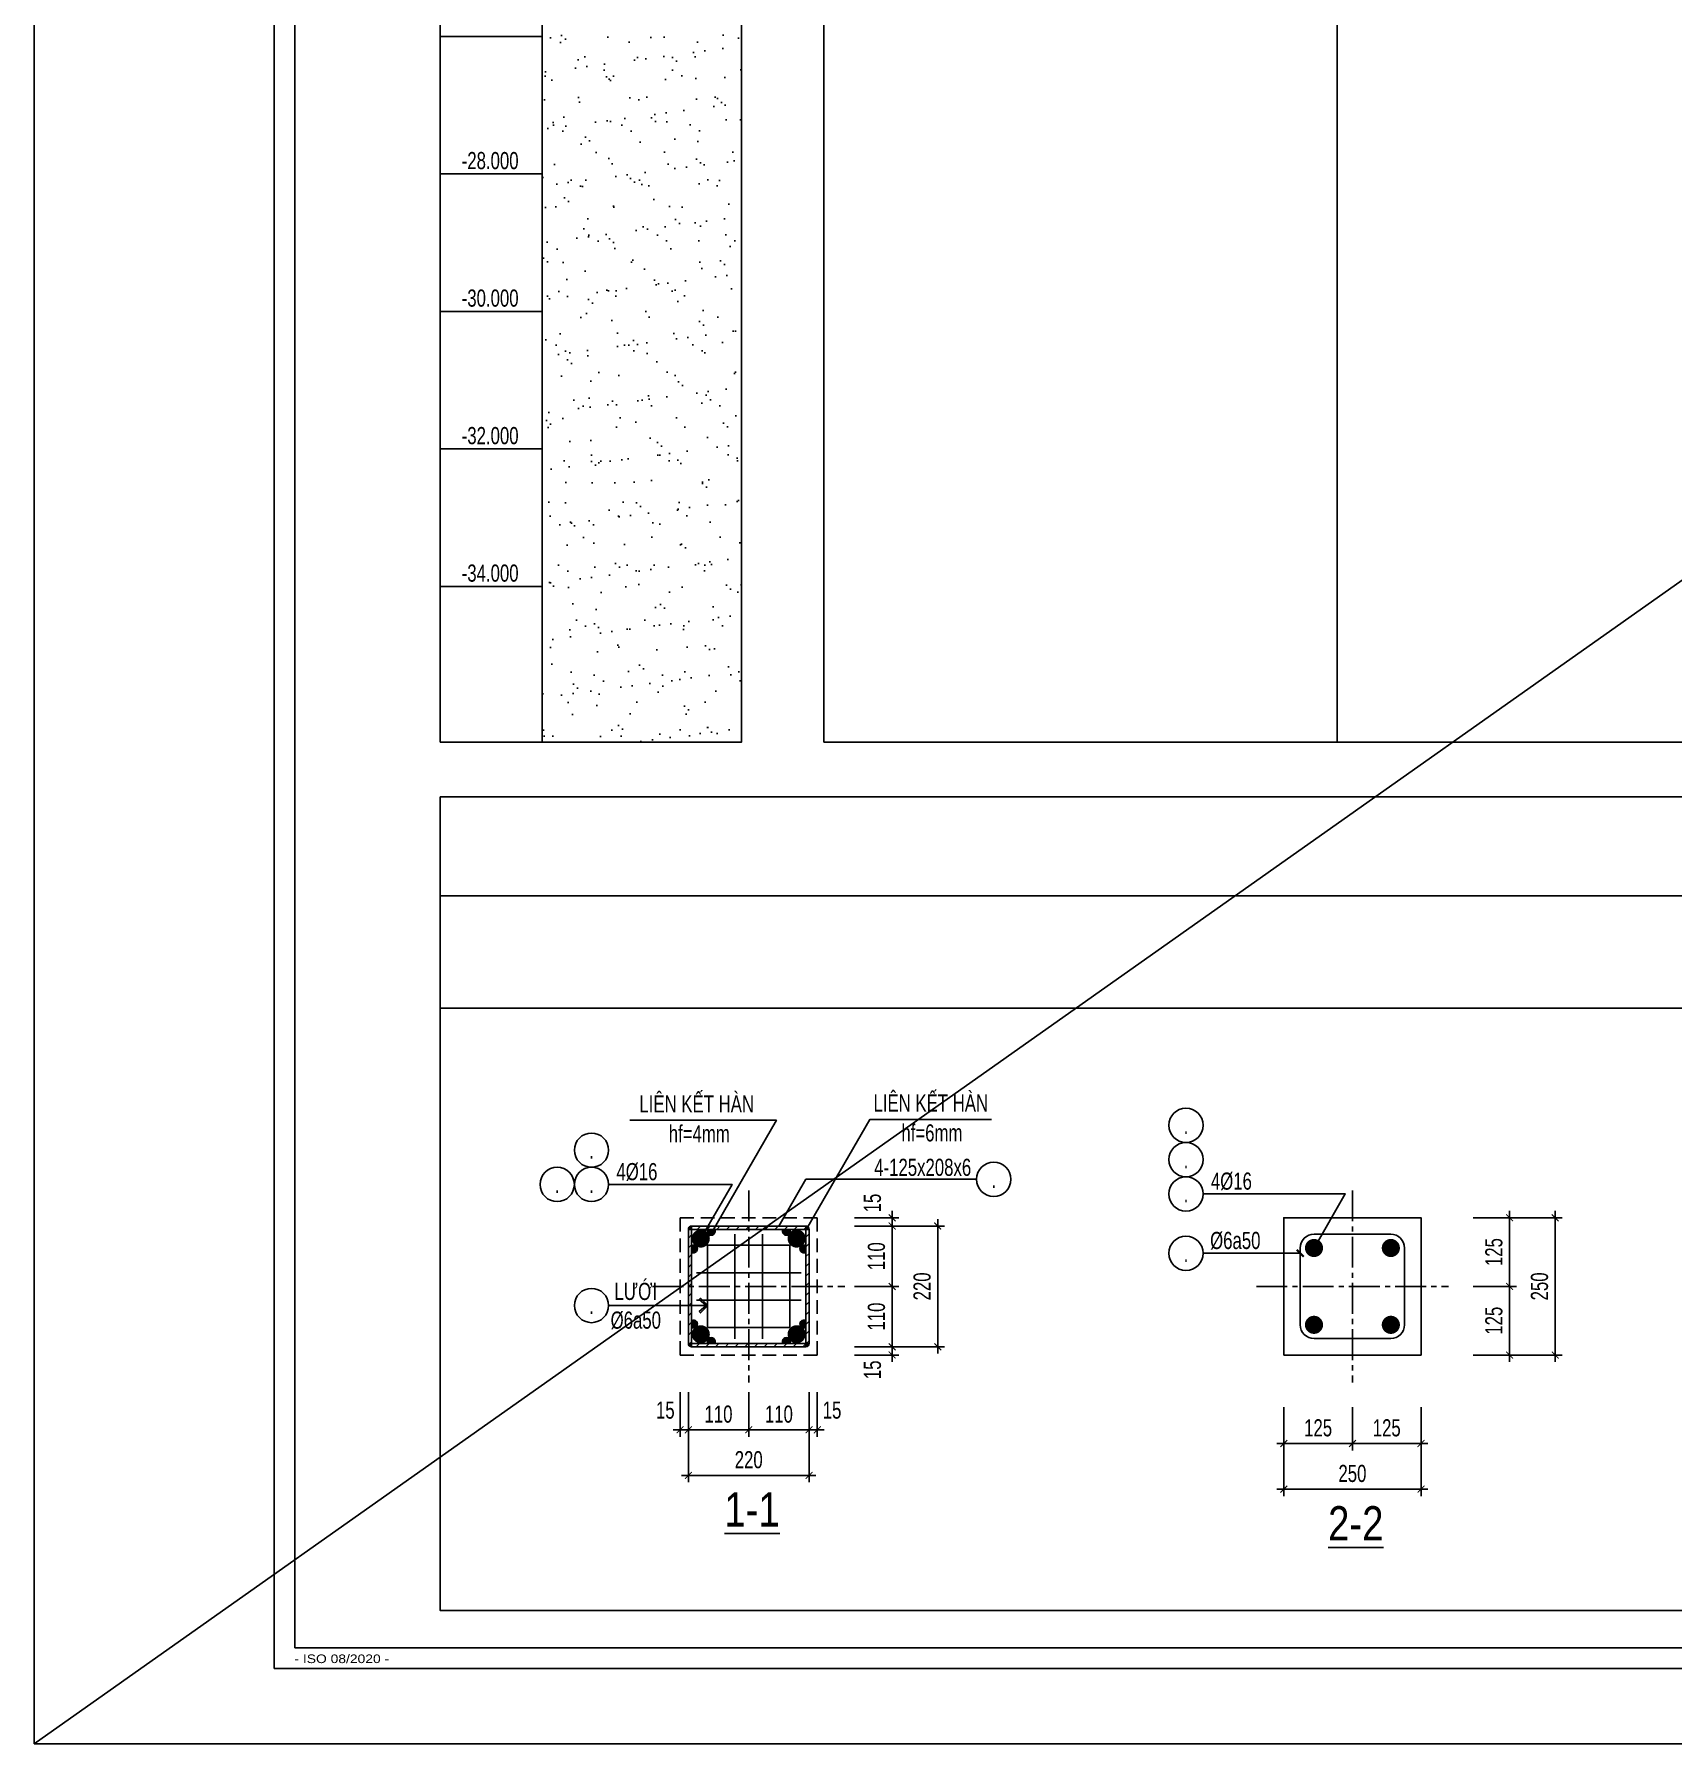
# Model space of a CAD drawing. Extents: x -24357 to 91799, y -17201 to -2351.
# Drawn here: x 1774 to 7745, y -17201 to -10971 of the extents above; entities that cross this region are included whole.
import ezdxf
from ezdxf.enums import TextEntityAlignment as Align

# ---------------------------------------------------------------- set-up
doc = ezdxf.new("R2010")
doc.units = 0
doc.header["$LTSCALE"] = 500
doc.header["$MEASUREMENT"] = 0
doc.header["$PDMODE"] = 3
doc.linetypes.add('CENTER2', pattern=[1.125, 0.75, -0.125, 0.125, -0.125])
doc.linetypes.add('HIDDEN', pattern=[0.375, 0.25, -0.125])
doc.layers.get('0').update_dxf_attribs({"linetype": 'CONTINUOUS'})
doc.layers.get('DEFPOINTS').update_dxf_attribs({"linetype": 'CONTINUOUS'})
for name, color, linetype in [('CDC -TEXT KHUNG', 7, 'CONTINUOUS'), ('CDC-KHUNGTEN', 7, 'CONTINUOUS'), ('CDC.01.AXIS', 160, 'CENTER2'), ('CDC.02.DIM', 1, 'CONTINUOUS'), ('CDC.03.BORDER', 3, 'CONTINUOUS'), ('CDC.04.HIDDEN', 8, 'HIDDEN'), ('CDC.05.STEEL', 4, 'CONTINUOUS'), ('CDC.06.TEXT', 2, 'CONTINUOUS'), ('CDC.10.HATCH', 251, 'CONTINUOUS'), ('CDC.11.NOTE', 8, 'CONTINUOUS')]:
    doc.layers.add(name, color=color, linetype=linetype)
doc.layers.add('KCS_Plotter', color=11, linetype='CONTINUOUS', plot=False)
doc.styles.add('ARIAL', font='arial.ttf', dxfattribs={"width": 0.7})
doc.styles.add('KT CDC', font='arial.ttf', dxfattribs={"width": 0.85, "height": 200})
doc.dimstyles.new('DIM25X0.5', dxfattribs={"dimscale": 25, "dimtxt": 2.5, "dimasz": 1, "dimexe": 1, "dimexo": 0, "dimgap": 1, "dimtad": 1, "dimdec": 0, "dimlfac": 0.5, "dimzin": 0, "dimdsep": 46, "dimtxsty": 'ARIAL', "dimblk": 'ARCHTICK', "dimcen": 0, "dimdle": 1, "dimclrd": 1, "dimclre": 1, "dimclrt": 2, "dimadec": 0, "dimazin": 0, "dimtfac": 1, "dimtdec": 0, "dimtix": 1, "dimtmove": 2, "dimatfit": 3, "dimldrblk": 'ARCHTICK', "dimfxl": 1, "dimtolj": 1, "dimtzin": 0, "dimarcsym": 0})
pattern_1 = [(45, (-270270.092, -278897.005), (-17.6776695, 17.6776695), [])]

# ---------------------------------------------------------------- blocks, each defined once
blk = doc.blocks.new('KHUNG A1')
at = {"layer": 'CDC-KHUNGTEN'}
blk.add_lwpolyline([(10366.22, 712.17), (10366.22, 1278.17), (9655.22, 1278.17), (9655.22, 712.17)], close=True, dxfattribs=at)
at = {"layer": 'CDC.10.HATCH', "color": 8}
blk.add_lwpolyline([(9652.22, 709.17), (10447.22, 709.17), (10447.22, 1281.17), (9652.22, 1281.17)], close=True, dxfattribs=at)
at = {"layer": 'DEFPOINTS', "color": 1}
blk.add_lwpolyline([(9617.22, 698.17), (9617.22, 1292.17), (10458.22, 1292.17), (10458.22, 698.17), (9617.22, 698.17)], close=True, dxfattribs=at)
at = {"layer": 'CDC -TEXT KHUNG', "color": 6, "style": 'KT CDC', "width": 1.15}
blk.add_text('- ISO 08/2020 -', height=1.2569, dxfattribs=at).set_placement((9655.16, 709.94))
blk = doc.blocks.new('_ArchTick')
at = {"color": 0, "linetype": 'ByBlock', "const_width": 0.15}
blk.add_lwpolyline([(-0.5, -0.5), (0.5, 0.5)], dxfattribs=at)
blk = doc.blocks.new('*D559')
at = {"layer": 'CDC.02.DIM', "color": 1, "lineweight": -2, "transparency": 16777216}
for p, q in [((4157.4, -15919.9), (4157.4, -16082.1)), ((4377.4, -15919.9), (4377.4, -16082.1)), ((4402.4, -16057.1), (4132.4, -16057.1))]:
    blk.add_line(p, q, dxfattribs=at)
at = {"layer": 'DEFPOINTS', "color": 0, "transparency": 16777216}
for p in [(4157.4, -15919.9), (4377.4, -15919.9), (4157.4, -16057.1)]:
    blk.add_point(p, dxfattribs=at)
at = {"layer": 'CDC.02.DIM', "color": 1, "lineweight": -2, "transparency": 16777216, "xscale": 25, "yscale": 25, "zscale": 25, "rotation": 180}
blk.add_blockref('_ArchTick', (4157.4, -16057.1), dxfattribs=at)
at = {"layer": 'CDC.02.DIM', "color": 1, "lineweight": -2, "transparency": 16777216, "xscale": 25, "yscale": 25, "zscale": 25}
blk.add_blockref('_ArchTick', (4377.4, -16057.1), dxfattribs=at)
at = {"layer": 'CDC.02.DIM', "color": 2, "transparency": 16777216, "insert": (4267.4, -16000.2), "char_height": 62.5, "attachment_point": 5, "style": 'ARIAL'}
blk.add_mtext('\\A1;110', dxfattribs=at)
blk = doc.blocks.new('*D560')
at = {"layer": 'CDC.02.DIM', "color": 1, "lineweight": -2, "transparency": 16777216}
for p, q in [((4157.4, -15919.9), (4157.4, -16248.3)), ((4597.4, -15919.9), (4597.4, -16248.3)), ((4622.4, -16223.3), (4132.4, -16223.3))]:
    blk.add_line(p, q, dxfattribs=at)
at = {"layer": 'DEFPOINTS', "color": 0, "transparency": 16777216}
for p in [(4157.4, -15919.9), (4597.4, -15919.9), (4157.4, -16223.3)]:
    blk.add_point(p, dxfattribs=at)
at = {"layer": 'CDC.02.DIM', "color": 1, "lineweight": -2, "transparency": 16777216, "xscale": 25, "yscale": 25, "zscale": 25, "rotation": 180}
blk.add_blockref('_ArchTick', (4157.4, -16223.3), dxfattribs=at)
at = {"layer": 'CDC.02.DIM', "color": 1, "lineweight": -2, "transparency": 16777216, "xscale": 25, "yscale": 25, "zscale": 25}
blk.add_blockref('_ArchTick', (4597.4, -16223.3), dxfattribs=at)
at = {"layer": 'CDC.02.DIM', "color": 2, "transparency": 16777216, "insert": (4377.4, -16166.4), "char_height": 62.5, "attachment_point": 5, "style": 'ARIAL'}
blk.add_mtext('\\A1;220', dxfattribs=at)
blk = doc.blocks.new('*D561')
at = {"layer": 'CDC.02.DIM', "color": 1, "lineweight": -2, "transparency": 16777216}
for p, q in [((4127.4, -15919.9), (4127.4, -16082.1)), ((4157.4, -15919.9), (4157.4, -16082.1)), ((4127.4, -16057.1), (4102.4, -16057.1)), ((4127.4, -16057.1), (4157.4, -16057.1)), ((4157.4, -16057.1), (4182.4, -16057.1))]:
    blk.add_line(p, q, dxfattribs=at)
at = {"layer": 'DEFPOINTS', "color": 0, "transparency": 16777216}
for p in [(4127.4, -15919.9), (4157.4, -15919.9), (4157.4, -16057.1)]:
    blk.add_point(p, dxfattribs=at)
at = {"layer": 'CDC.02.DIM', "color": 1, "lineweight": -2, "transparency": 16777216, "xscale": 25, "yscale": 25, "zscale": 25}
blk.add_blockref('_ArchTick', (4127.4, -16057.1), dxfattribs=at)
at = {"layer": 'CDC.02.DIM', "color": 1, "lineweight": -2, "transparency": 16777216, "xscale": 25, "yscale": 25, "zscale": 25, "rotation": 180}
blk.add_blockref('_ArchTick', (4157.4, -16057.1), dxfattribs=at)
at = {"layer": 'CDC.02.DIM', "color": 2, "transparency": 16777216, "insert": (4073.5, -15985.6), "char_height": 62.5, "attachment_point": 5, "style": 'ARIAL'}
blk.add_mtext('\\A1;15', dxfattribs=at)
blk = doc.blocks.new('*D562')
at = {"layer": 'CDC.02.DIM', "color": 1, "lineweight": -2, "transparency": 16777216}
for p, q in [((4377.4, -15919.9), (4377.4, -16082.1)), ((4597.4, -15919.9), (4597.4, -16082.1)), ((4352.4, -16057.1), (4622.4, -16057.1))]:
    blk.add_line(p, q, dxfattribs=at)
at = {"layer": 'DEFPOINTS', "color": 0, "transparency": 16777216}
for p in [(4377.4, -15919.9), (4597.4, -15919.9), (4597.4, -16057.1)]:
    blk.add_point(p, dxfattribs=at)
at = {"layer": 'CDC.02.DIM', "color": 1, "lineweight": -2, "transparency": 16777216, "xscale": 25, "yscale": 25, "zscale": 25, "rotation": 180}
blk.add_blockref('_ArchTick', (4377.4, -16057.1), dxfattribs=at)
at = {"layer": 'CDC.02.DIM', "color": 1, "lineweight": -2, "transparency": 16777216, "xscale": 25, "yscale": 25, "zscale": 25}
blk.add_blockref('_ArchTick', (4597.4, -16057.1), dxfattribs=at)
at = {"layer": 'CDC.02.DIM', "color": 2, "transparency": 16777216, "insert": (4487.4, -16000.2), "char_height": 62.5, "attachment_point": 5, "style": 'ARIAL'}
blk.add_mtext('\\A1;110', dxfattribs=at)
blk = doc.blocks.new('*D563')
at = {"layer": 'CDC.02.DIM', "color": 1, "lineweight": -2, "transparency": 16777216}
for p, q in [((4597.4, -15919.9), (4597.4, -16082.1)), ((4627.4, -15919.9), (4627.4, -16082.1)), ((4597.4, -16057.1), (4572.4, -16057.1)), ((4627.4, -16057.1), (4597.4, -16057.1)), ((4627.4, -16057.1), (4652.4, -16057.1))]:
    blk.add_line(p, q, dxfattribs=at)
at = {"layer": 'DEFPOINTS', "color": 0, "transparency": 16777216}
for p in [(4597.4, -15919.9), (4627.4, -15919.9), (4597.4, -16057.1)]:
    blk.add_point(p, dxfattribs=at)
at = {"layer": 'CDC.02.DIM', "color": 1, "lineweight": -2, "transparency": 16777216, "xscale": 25, "yscale": 25, "zscale": 25}
blk.add_blockref('_ArchTick', (4597.4, -16057.1), dxfattribs=at)
at = {"layer": 'CDC.02.DIM', "color": 1, "lineweight": -2, "transparency": 16777216, "xscale": 25, "yscale": 25, "zscale": 25, "rotation": 180}
blk.add_blockref('_ArchTick', (4627.4, -16057.1), dxfattribs=at)
at = {"layer": 'CDC.02.DIM', "color": 2, "transparency": 16777216, "insert": (4681.2, -15985.6), "char_height": 62.5, "attachment_point": 5, "style": 'ARIAL'}
blk.add_mtext('\\A1;15', dxfattribs=at)
blk = doc.blocks.new('*D564')
at = {"layer": 'CDC.02.DIM', "color": 1, "lineweight": -2, "transparency": 16777216}
for p, q in [((4900, -15509.4), (4900, -15779.4)), ((4762.9, -15534.4), (4925, -15534.4)), ((4762.9, -15754.4), (4925, -15754.4))]:
    blk.add_line(p, q, dxfattribs=at)
at = {"layer": 'DEFPOINTS', "color": 0, "transparency": 16777216}
for p in [(4762.9, -15534.4), (4762.9, -15754.4), (4900, -15754.4)]:
    blk.add_point(p, dxfattribs=at)
at = {"layer": 'CDC.02.DIM', "color": 1, "lineweight": -2, "transparency": 16777216, "xscale": 25, "yscale": 25, "zscale": 25}
for p, rotation in [((4900, -15534.4), 90), ((4900, -15754.4), 270)]:
    blk.add_blockref('_ArchTick', p, dxfattribs=dict(at, rotation=rotation))
at = {"layer": 'CDC.02.DIM', "color": 2, "transparency": 16777216, "insert": (4843.1, -15644.4), "char_height": 62.5, "attachment_point": 5, "rotation": 90, "style": 'ARIAL'}
blk.add_mtext('\\A1;110', dxfattribs=at)
blk = doc.blocks.new('*D565')
at = {"layer": 'CDC.02.DIM', "color": 1, "lineweight": -2, "transparency": 16777216}
for p, q in [((4762.9, -15314.4), (5091.3, -15314.4)), ((5066.3, -15289.4), (5066.3, -15779.4)), ((4762.9, -15754.4), (5091.3, -15754.4))]:
    blk.add_line(p, q, dxfattribs=at)
at = {"layer": 'DEFPOINTS', "color": 0, "transparency": 16777216}
for p in [(4762.9, -15314.4), (4762.9, -15754.4), (5066.3, -15754.4)]:
    blk.add_point(p, dxfattribs=at)
at = {"layer": 'CDC.02.DIM', "color": 1, "lineweight": -2, "transparency": 16777216, "xscale": 25, "yscale": 25, "zscale": 25}
for p, rotation in [((5066.3, -15314.4), 90), ((5066.3, -15754.4), 270)]:
    blk.add_blockref('_ArchTick', p, dxfattribs=dict(at, rotation=rotation))
at = {"layer": 'CDC.02.DIM', "color": 2, "transparency": 16777216, "insert": (5009.4, -15534.4), "char_height": 62.5, "attachment_point": 5, "rotation": 90, "style": 'ARIAL'}
blk.add_mtext('\\A1;220', dxfattribs=at)
blk = doc.blocks.new('*D566')
at = {"layer": 'CDC.02.DIM', "color": 1, "lineweight": -2, "transparency": 16777216}
for p, q in [((4762.9, -15754.4), (4925, -15754.4)), ((4900, -15754.4), (4900, -15729.4)), ((4900, -15784.4), (4900, -15754.4)), ((4762.9, -15784.4), (4925, -15784.4)), ((4900, -15784.4), (4900, -15809.4))]:
    blk.add_line(p, q, dxfattribs=at)
at = {"layer": 'DEFPOINTS', "color": 0, "transparency": 16777216}
for p in [(4762.9, -15754.4), (4900, -15754.4), (4762.9, -15784.4)]:
    blk.add_point(p, dxfattribs=at)
at = {"layer": 'CDC.02.DIM', "color": 1, "lineweight": -2, "transparency": 16777216, "xscale": 25, "yscale": 25, "zscale": 25}
for p, rotation in [((4900, -15754.4), 270), ((4900, -15784.4), 90)]:
    blk.add_blockref('_ArchTick', p, dxfattribs=dict(at, rotation=rotation))
at = {"layer": 'CDC.02.DIM', "color": 2, "transparency": 16777216, "insert": (4828.5, -15838.3), "char_height": 62.5, "attachment_point": 5, "rotation": 90, "style": 'ARIAL'}
blk.add_mtext('\\A1;15', dxfattribs=at)
blk = doc.blocks.new('*D567')
at = {"layer": 'CDC.02.DIM', "color": 1, "lineweight": -2, "transparency": 16777216}
for p, q in [((4762.9, -15314.4), (4925, -15314.4)), ((4900, -15559.4), (4900, -15289.4)), ((4762.9, -15534.4), (4925, -15534.4))]:
    blk.add_line(p, q, dxfattribs=at)
at = {"layer": 'DEFPOINTS', "color": 0, "transparency": 16777216}
for p in [(4762.9, -15314.4), (4900, -15314.4), (4762.9, -15534.4)]:
    blk.add_point(p, dxfattribs=at)
at = {"layer": 'CDC.02.DIM', "color": 1, "lineweight": -2, "transparency": 16777216, "xscale": 25, "yscale": 25, "zscale": 25}
for p, rotation in [((4900, -15314.4), 90), ((4900, -15534.4), 270)]:
    blk.add_blockref('_ArchTick', p, dxfattribs=dict(at, rotation=rotation))
at = {"layer": 'CDC.02.DIM', "color": 2, "transparency": 16777216, "insert": (4843.1, -15424.4), "char_height": 62.5, "attachment_point": 5, "rotation": 90, "style": 'ARIAL'}
blk.add_mtext('\\A1;110', dxfattribs=at)
blk = doc.blocks.new('*D568')
at = {"layer": 'CDC.02.DIM', "color": 1, "lineweight": -2, "transparency": 16777216}
for p, q in [((4900, -15284.4), (4900, -15259.4)), ((4762.9, -15284.4), (4925, -15284.4)), ((4762.9, -15314.4), (4925, -15314.4)), ((4900, -15284.4), (4900, -15314.4)), ((4900, -15314.4), (4900, -15339.4))]:
    blk.add_line(p, q, dxfattribs=at)
at = {"layer": 'DEFPOINTS', "color": 0, "transparency": 16777216}
for p in [(4762.9, -15284.4), (4762.9, -15314.4), (4900, -15314.4)]:
    blk.add_point(p, dxfattribs=at)
at = {"layer": 'CDC.02.DIM', "color": 1, "lineweight": -2, "transparency": 16777216, "xscale": 25, "yscale": 25, "zscale": 25}
for p, rotation in [((4900, -15284.4), 270), ((4900, -15314.4), 90)]:
    blk.add_blockref('_ArchTick', p, dxfattribs=dict(at, rotation=rotation))
at = {"layer": 'CDC.02.DIM', "color": 2, "transparency": 16777216, "insert": (4828.5, -15230.6), "char_height": 62.5, "attachment_point": 5, "rotation": 90, "style": 'ARIAL'}
blk.add_mtext('\\A1;15', dxfattribs=at)
blk = doc.blocks.new('*D569')
at = {"layer": 'CDC.02.DIM', "color": 1, "lineweight": -2, "transparency": 16777216}
for p, q in [((6577.4, -15974.4), (6577.4, -16132.1)), ((6827.4, -15974.4), (6827.4, -16132.1)), ((6852.4, -16107.1), (6552.4, -16107.1))]:
    blk.add_line(p, q, dxfattribs=at)
at = {"layer": 'DEFPOINTS', "color": 0, "transparency": 16777216}
for p in [(6577.4, -15974.4), (6827.4, -15974.4), (6577.4, -16107.1)]:
    blk.add_point(p, dxfattribs=at)
at = {"layer": 'CDC.02.DIM', "color": 1, "lineweight": -2, "transparency": 16777216, "xscale": 25, "yscale": 25, "zscale": 25, "rotation": 180}
blk.add_blockref('_ArchTick', (6577.4, -16107.1), dxfattribs=at)
at = {"layer": 'CDC.02.DIM', "color": 1, "lineweight": -2, "transparency": 16777216, "xscale": 25, "yscale": 25, "zscale": 25}
blk.add_blockref('_ArchTick', (6827.4, -16107.1), dxfattribs=at)
at = {"layer": 'CDC.02.DIM', "color": 2, "transparency": 16777216, "insert": (6702.4, -16050.2), "char_height": 62.5, "attachment_point": 5, "style": 'ARIAL'}
blk.add_mtext('\\A1;125', dxfattribs=at)
blk = doc.blocks.new('*D570')
at = {"layer": 'CDC.02.DIM', "color": 1, "lineweight": -2, "transparency": 16777216}
for p, q in [((6327.4, -15974.4), (6327.4, -16132.1)), ((6577.4, -15974.4), (6577.4, -16132.1)), ((6602.4, -16107.1), (6302.4, -16107.1))]:
    blk.add_line(p, q, dxfattribs=at)
at = {"layer": 'DEFPOINTS', "color": 0, "transparency": 16777216}
for p in [(6327.4, -15974.4), (6577.4, -15974.4), (6327.4, -16107.1)]:
    blk.add_point(p, dxfattribs=at)
at = {"layer": 'CDC.02.DIM', "color": 1, "lineweight": -2, "transparency": 16777216, "xscale": 25, "yscale": 25, "zscale": 25, "rotation": 180}
blk.add_blockref('_ArchTick', (6327.4, -16107.1), dxfattribs=at)
at = {"layer": 'CDC.02.DIM', "color": 1, "lineweight": -2, "transparency": 16777216, "xscale": 25, "yscale": 25, "zscale": 25}
blk.add_blockref('_ArchTick', (6577.4, -16107.1), dxfattribs=at)
at = {"layer": 'CDC.02.DIM', "color": 2, "transparency": 16777216, "insert": (6452.4, -16050.2), "char_height": 62.5, "attachment_point": 5, "style": 'ARIAL'}
blk.add_mtext('\\A1;125', dxfattribs=at)
blk = doc.blocks.new('*D571')
at = {"layer": 'CDC.02.DIM', "color": 1, "lineweight": -2, "transparency": 16777216}
for p, q in [((6327.4, -15974.4), (6327.4, -16298.3)), ((6827.4, -15974.4), (6827.4, -16298.3)), ((6852.4, -16273.3), (6302.4, -16273.3))]:
    blk.add_line(p, q, dxfattribs=at)
at = {"layer": 'DEFPOINTS', "color": 0, "transparency": 16777216}
for p in [(6327.4, -15974.4), (6827.4, -15974.4), (6327.4, -16273.3)]:
    blk.add_point(p, dxfattribs=at)
at = {"layer": 'CDC.02.DIM', "color": 1, "lineweight": -2, "transparency": 16777216, "xscale": 25, "yscale": 25, "zscale": 25, "rotation": 180}
blk.add_blockref('_ArchTick', (6327.4, -16273.3), dxfattribs=at)
at = {"layer": 'CDC.02.DIM', "color": 1, "lineweight": -2, "transparency": 16777216, "xscale": 25, "yscale": 25, "zscale": 25}
blk.add_blockref('_ArchTick', (6827.4, -16273.3), dxfattribs=at)
at = {"layer": 'CDC.02.DIM', "color": 2, "transparency": 16777216, "insert": (6577.4, -16216.4), "char_height": 62.5, "attachment_point": 5, "style": 'ARIAL'}
blk.add_mtext('\\A1;250', dxfattribs=at)
blk = doc.blocks.new('*D572')
at = {"layer": 'CDC.02.DIM', "color": 1, "lineweight": -2, "transparency": 16777216}
for p, q in [((7150, -15259.4), (7150, -15559.4)), ((7017.4, -15284.4), (7175, -15284.4)), ((7017.4, -15534.4), (7175, -15534.4))]:
    blk.add_line(p, q, dxfattribs=at)
at = {"layer": 'DEFPOINTS', "color": 0, "transparency": 16777216}
for p in [(7017.4, -15284.4), (7017.4, -15534.4), (7150, -15534.4)]:
    blk.add_point(p, dxfattribs=at)
at = {"layer": 'CDC.02.DIM', "color": 1, "lineweight": -2, "transparency": 16777216, "xscale": 25, "yscale": 25, "zscale": 25}
for p, rotation in [((7150, -15284.4), 90), ((7150, -15534.4), 270)]:
    blk.add_blockref('_ArchTick', p, dxfattribs=dict(at, rotation=rotation))
at = {"layer": 'CDC.02.DIM', "color": 2, "transparency": 16777216, "insert": (7093.1, -15409.4), "char_height": 62.5, "attachment_point": 5, "rotation": 90, "style": 'ARIAL'}
blk.add_mtext('\\A1;125', dxfattribs=at)
blk = doc.blocks.new('*D573')
at = {"layer": 'CDC.02.DIM', "color": 1, "lineweight": -2, "transparency": 16777216}
for p, q in [((7150, -15509.4), (7150, -15809.4)), ((7017.4, -15534.4), (7175, -15534.4)), ((7017.4, -15784.4), (7175, -15784.4))]:
    blk.add_line(p, q, dxfattribs=at)
at = {"layer": 'DEFPOINTS', "color": 0, "transparency": 16777216}
for p in [(7017.4, -15534.4), (7017.4, -15784.4), (7150, -15784.4)]:
    blk.add_point(p, dxfattribs=at)
at = {"layer": 'CDC.02.DIM', "color": 1, "lineweight": -2, "transparency": 16777216, "xscale": 25, "yscale": 25, "zscale": 25}
for p, rotation in [((7150, -15534.4), 90), ((7150, -15784.4), 270)]:
    blk.add_blockref('_ArchTick', p, dxfattribs=dict(at, rotation=rotation))
at = {"layer": 'CDC.02.DIM', "color": 2, "transparency": 16777216, "insert": (7093.1, -15659.4), "char_height": 62.5, "attachment_point": 5, "rotation": 90, "style": 'ARIAL'}
blk.add_mtext('\\A1;125', dxfattribs=at)
blk = doc.blocks.new('*D574')
at = {"layer": 'CDC.02.DIM', "color": 1, "lineweight": -2, "transparency": 16777216}
for p, q in [((7316.3, -15259.4), (7316.3, -15809.4)), ((7017.4, -15284.4), (7341.3, -15284.4)), ((7017.4, -15784.4), (7341.3, -15784.4))]:
    blk.add_line(p, q, dxfattribs=at)
at = {"layer": 'DEFPOINTS', "color": 0, "transparency": 16777216}
for p in [(7017.4, -15284.4), (7017.4, -15784.4), (7316.3, -15784.4)]:
    blk.add_point(p, dxfattribs=at)
at = {"layer": 'CDC.02.DIM', "color": 1, "lineweight": -2, "transparency": 16777216, "xscale": 25, "yscale": 25, "zscale": 25}
for p, rotation in [((7316.3, -15284.4), 90), ((7316.3, -15784.4), 270)]:
    blk.add_blockref('_ArchTick', p, dxfattribs=dict(at, rotation=rotation))
at = {"layer": 'CDC.02.DIM', "color": 2, "transparency": 16777216, "insert": (7259.4, -15534.4), "char_height": 62.5, "attachment_point": 5, "rotation": 90, "style": 'ARIAL'}
blk.add_mtext('\\A1;250', dxfattribs=at)

msp = doc.modelspace()

# ---------------------------------------------------------------- hatches: boundary and pattern name
at = {"layer": 'CDC.05.STEEL'}
for points in [[(4169.38, -15314.42), (4169.38, -15326.42), (4157.38, -15326.42, -0.4142136)], [(4252.84, -15326.42), (4228.53, -15326.42, 1.7746674)], [(4502.26, -15326.42), (4526.57, -15326.42, -1.7746674)], [(4585.38, -15314.42), (4585.38, -15326.42), (4597.38, -15326.42, 0.4142136)], [(4169.38, -15409.87), (4169.38, -15385.57, -1.7746674)], [(4585.71, -15409.87), (4585.71, -15385.57, 1.7746674)], [(4169.38, -15658.97), (4169.38, -15683.27, 1.7746674)], [(4585.71, -15658.97), (4585.71, -15683.27, -1.7746674)], [(4169.38, -15754.42), (4169.38, -15742.42), (4157.38, -15742.42, 0.4142136)], [(4252.84, -15742.42), (4228.53, -15742.42, -1.7746674)], [(4501.93, -15742.42), (4526.24, -15742.42, 1.7746674)], [(4585.38, -15754.42), (4585.38, -15742.42), (4597.38, -15742.42, -0.4142136)]]:
    msp.add_hatch(color=256, dxfattribs=at).paths.add_polyline_path(points)
at = {"layer": 'CDC.10.HATCH'}
h = msp.add_hatch(dxfattribs=at)
h.set_pattern_fill('AR-SAND', color=256, scale=80, style=0)
h.set_pattern_definition([(37.5, (-79044.4, -142544.5), (-5.03947, 154.1459), [0, -121.6, 0, -136, 0, -130]), (7.5, (-79044.4, -142544.5), (141.58214, 225.77169), [0, -65.6, 0, -109.6, 0, -42]), (327.5, (-79142.8, -142544.5), (249.13135, 0.45272), [0, -40, 0, -144, 0, -188]), (317.5, (-79142.8, -142544.5), (240.49013, 70.21405), [0, -20, 0, -94.4, 0, -108])])
h.paths.add_polyline_path([(3624.69, -13550.39), (4351.16, -13550.39), (4351.16, -9976.74), (3624.69, -9976.74)])
h.paths.add_polyline_path([(3955.3, -10383.88), (4020.55, -10383.88), (4020.55, -10290.13), (3955.3, -10290.13)], flags=24)
h.paths.add_polyline_path([(3782.53, -10661.25), (4145.77, -10661.25), (4145.77, -10523.06), (3782.53, -10523.06)], flags=24)
h.paths.add_polyline_path([(3732.53, -10541.25), (4192.85, -10541.25), (4192.85, -10403.06), (3732.53, -10403.06)], flags=24)
h = msp.add_hatch(dxfattribs=at)
h.set_pattern_fill('ANSI31', color=256, scale=200, style=0)
h.set_pattern_definition(pattern_1)
h.paths.add_polyline_path([(4169.38, -15326.42), (4157.38, -15326.42), (4157.38, -15534.42), (4169.38, -15534.42)])
h.paths.add_polyline_path([(4169.38, -15534.42), (4157.38, -15534.42), (4157.38, -15684.42), (4157.38, -15742.42), (4169.38, -15742.42)])
h = msp.add_hatch(dxfattribs=at)
h.set_pattern_fill('ANSI31', color=256, scale=200, style=0)
h.set_pattern_definition(pattern_1)
h.paths.add_polyline_path([(4377.38, -15314.42), (4227.38, -15314.42), (4169.38, -15314.42), (4169.38, -15326.42), (4377.38, -15326.42)])
h.paths.add_polyline_path([(4585.38, -15314.42), (4377.38, -15314.42), (4377.38, -15326.42), (4585.38, -15326.42)])
h = msp.add_hatch(dxfattribs=at)
h.set_pattern_fill('ANSI31', color=256, scale=200, style=0)
h.set_pattern_definition(pattern_1)
h.paths.add_polyline_path([(4597.38, -15384.42), (4597.38, -15326.42), (4585.38, -15326.42), (4585.38, -15534.42), (4597.38, -15534.42)])
h.paths.add_polyline_path([(4597.38, -15534.42), (4585.38, -15534.42), (4585.38, -15742.42), (4597.38, -15742.42)])
h = msp.add_hatch(dxfattribs=at)
h.set_pattern_fill('ANSI31', color=256, scale=200, style=0)
h.set_pattern_definition(pattern_1)
h.paths.add_polyline_path([(4377.38, -15742.42), (4169.38, -15742.42), (4169.38, -15754.42), (4377.38, -15754.42)])
h.paths.add_polyline_path([(4585.38, -15742.42), (4377.38, -15742.42), (4377.38, -15754.42), (4527.38, -15754.42), (4585.38, -15754.42)])

# ---------------------------------------------------------------- linework, layer by layer
at = {"layer": 'CDC.01.AXIS', "ltscale": 0.3}
for p, q in [((4377.38, -15184.42), (4377.38, -15884.42)), ((6577.38, -15184.42), (6577.38, -15884.42)), ((4027.38, -15534.42), (4727.38, -15534.42)), ((6227.38, -15534.42), (6927.38, -15534.42))]:
    msp.add_line(p, q, dxfattribs=at)
at = {"layer": 'CDC.02.DIM'}
for centre, start, end in [((4240.68, -15333.78), 148.801289, 31.198711), ((4514.41, -15333.78), 148.801289, 31.198711), ((4176.74, -15397.72), 238.801289, 121.198711), ((4578.35, -15397.72), 58.801289, 301.198711), ((4176.74, -15671.12), 238.801289, 121.198711), ((4578.35, -15671.12), 58.801289, 301.198711), ((4240.68, -15735.06), 328.801289, 211.198711), ((4514.08, -15735.06), 328.801289, 211.198711)]:
    msp.add_arc(centre, 14.21, start, end, dxfattribs=at)
at = {"layer": 'CDC.03.BORDER'}
for p, q in [((3624.69, -3138.9), (3624.69, -13550.39)), ((6521.8, -3598.9), (6521.8, -13550.39)), ((3253.64, -10979.02), (3624.69, -10979.02)), ((3253.64, -11480.15), (3624.69, -11480.15)), ((3253.64, -11981.29), (3624.69, -11981.29)), ((3253.64, -12482.43), (3624.69, -12482.43)), ((3253.64, -12983.56), (3624.69, -12983.56)), ((4351.16, -13550.39), (3253.64, -13550.39)), ((3253.64, -14110.39), (14611.14, -14110.39)), ((3253.64, -14520.39), (14611.14, -14520.39))]:
    msp.add_line(p, q, dxfattribs=at)
for points in [[(3253.64, -3138.9), (4351.16, -3138.9), (4351.16, -13550.39), (3253.64, -13550.39)], [(4651.16, -3138.9), (8592.45, -3138.9), (8592.45, -13550.39), (4651.16, -13550.39)], [(6327.38, -15784.42), (6827.38, -15784.42), (6827.38, -15284.42), (6327.38, -15284.42)]]:
    msp.add_lwpolyline(points, close=True, dxfattribs=at)
msp.add_lwpolyline([(14611.14, -16715.75), (3253.64, -16715.75), (3253.64, -13750.39), (14611.14, -13750.39)], dxfattribs=at)
at = {"layer": 'CDC.04.HIDDEN', "ltscale": 0.4}
msp.add_lwpolyline([(4127.38, -15784.42), (4627.38, -15784.42), (4627.38, -15284.42), (4127.38, -15284.42)], close=True, dxfattribs=at)
at = {"layer": 'CDC.05.STEEL'}
for p, q in [((4227.38, -15384.42), (4527.38, -15384.42)), ((4227.38, -15384.42), (4227.38, -15684.42)), ((4327.38, -15343.71), (4327.38, -15725.46)), ((4427.38, -15343.71), (4427.38, -15725.46)), ((4527.38, -15384.42), (4527.38, -15684.42)), ((4186.68, -15484.42), (4568.42, -15484.42)), ((4186.68, -15584.42), (4568.42, -15584.42)), ((4227.38, -15684.42), (4527.38, -15684.42))]:
    msp.add_line(p, q, dxfattribs=at)
at = {"layer": 'CDC.05.STEEL', "ltscale": 0.4}
for points in [[(4157.38, -15326.42), (4157.38, -15742.42), (4169.38, -15742.42), (4169.38, -15326.42)], [(4169.38, -15314.42), (4585.38, -15314.42), (4585.38, -15326.42), (4169.38, -15326.42)], [(4597.38, -15326.42), (4597.38, -15742.42), (4585.38, -15742.42), (4585.38, -15326.42)], [(4169.38, -15754.42), (4585.38, -15754.42), (4585.38, -15742.42), (4169.38, -15742.42)]]:
    msp.add_lwpolyline(points, close=True, dxfattribs=at)
at = {"layer": 'CDC.05.STEEL', "const_width": 33.08}
for points in [[(4214.39, -15348.28, 1), (4191, -15371.67, 1)], [(4540.38, -15348.28, -1), (4563.76, -15371.67, -1)], [(6449.08, -15382.73, 1), (6425.69, -15406.11, 1)], [(6705.69, -15382.73, -1), (6729.08, -15406.11, -1)], [(4214.39, -15720.55, -1), (4191, -15697.17, -1)], [(4540.38, -15720.55, 1), (4563.76, -15697.17, 1)], [(6449.08, -15686.11, -1), (6425.69, -15662.73, -1)], [(6705.69, -15686.11, 1), (6729.08, -15662.73, 1)]]:
    msp.add_lwpolyline(points, format="xyb", close=True, dxfattribs=at)
at = {"layer": 'CDC.05.STEEL'}
msp.add_lwpolyline([(6437.38, -15724.42), (6717.38, -15724.42, 0.4142136), (6767.38, -15674.42), (6767.38, -15394.42, 0.4142136), (6717.38, -15344.42), (6437.38, -15344.42, 0.4142136), (6387.38, -15394.42), (6387.38, -15674.42, 0.4142136)], format="xyb", close=True, dxfattribs=at)
at = {"layer": 'CDC.05.STEEL', "ltscale": 0.4}
for centre, start, end in [((4169.38, -15326.42), 90, 180), ((4585.38, -15326.42), 0, 90), ((4169.38, -15742.42), 180, 270), ((4585.38, -15742.42), 270, 0)]:
    msp.add_arc(centre, 12, start, end, dxfattribs=at)
at = {"layer": 'CDC.11.NOTE'}
msp.add_line((6387.38, -15413.62), (6033.32, -15413.62), dxfattribs=at)
for points in [[(4243.63, -15335.78), (4478.64, -14928.72), (3944.22, -14928.72)], [(4589.29, -15323.93), (4819.26, -14925.61), (5261.87, -14925.61)], [(4202.7, -15359.98), (4316.54, -15162.8), (3866.98, -15162.8)], [(4487.35, -15314.42), (4585.73, -15144.02), (5207.97, -15144.02)], [(6437.38, -15394.42), (6551.22, -15197.24), (6033.32, -15197.24)], [(4228.38, -15604.05), (4201.65, -15577.32), (4197.2, -15581.78), (4222.08, -15604.05), (4197.2, -15626.33), (4201.65, -15630.78), (4228.38, -15604.05), (4228.38, -15604.05), (3866.98, -15604.05)]]:
    msp.add_lwpolyline(points, dxfattribs=at)
at = {"layer": 'CDC.11.NOTE', "const_width": 7.5}
msp.add_lwpolyline([(6400.25, -15426.49), (6374.51, -15400.75)], dxfattribs=at)
at = {"layer": 'CDC.11.NOTE'}
for centre in [(5970.82, -14947.24), (3804.48, -15037.8), (5970.82, -15072.24), (3679.48, -15162.8), (3804.48, -15162.8), (5270.47, -15144.02), (5970.82, -15197.24), (5970.82, -15413.62), (3804.48, -15604.05)]:
    msp.add_circle(centre, 62.5, dxfattribs=at)
at = {"layer": 'KCS_Plotter'}
msp.add_line((1773.64, -17201.4), (22798.64, -2351.4), dxfattribs=at)

# ---------------------------------------------------------------- block references
at = {"xscale": 25, "yscale": 25, "zscale": 25}
msp.add_blockref('KHUNG A1', (-238656.95, -34655.74), dxfattribs=at)

# ---------------------------------------------------------------- texts
at = {"layer": 'CDC.06.TEXT', "style": 'ARIAL'}
for s, height, width, p in [('-28.000', 62.5, 0.7, (3435.16, -11431.29)), ('-30.000', 62.5, 0.7, (3435.16, -11932.42)), ('-32.000', 62.5, 0.7, (3435.16, -12433.56)), ('-34.000', 62.5, 0.7, (3435.16, -12934.7)), ('LIÊN KẾT HÀN', 62.5, 0.7, (4187.88, -14859.66)), ('LIÊN KẾT HÀN', 62.5, 0.7, (5040.91, -14856.55)), ('4%%C16', 62.5, 0.7, (3969.99, -15116.03)), ('4%%C16', 62.5, 0.7, (6136.34, -15150.47)), ('%%C6a50', 62.5, 0.7, (6150.57, -15366.84)), ('LƯỚI', 62.5, 0.7, (3965.93, -15544.89)), ('%%C6a50', 62.5, 0.7, (3965.93, -15657.14)), ('%%U1-1', 125, 0.8, (4389.6, -16346.94)), ('%%U2-2', 125, 0.8, (6589.6, -16396.94))]:
    msp.add_text(s, height=height, dxfattribs=dict(at, width=width)).set_placement(p, align=Align.MIDDLE)
at = {"layer": 'CDC.06.TEXT', "ltscale": 3, "style": 'ARIAL', "width": 0.7}
for s, p in [('hf=4mm', (4197.16, -15009.29)), ('hf=6mm', (5045.02, -15006.18))]:
    msp.add_text(s, height=62.5, dxfattribs=at).set_placement(p, align=Align.CENTER)
at = {"layer": 'CDC.06.TEXT', "style": 'ARIAL', "width": 0.7}
for p in [(5970.82, -14947.24), (3804.48, -15037.8), (5970.82, -15072.24), (3679.48, -15162.8), (3804.48, -15162.8), (5270.47, -15144.02), (5970.82, -15197.24), (5970.82, -15413.62), (3804.48, -15604.05)]:
    msp.add_text('.', height=62.5, dxfattribs=at).set_placement(p, align=Align.MIDDLE_CENTER)
msp.add_text('4-125x208x6', height=62.5, dxfattribs=at).set_placement((4834.81, -15131.56))

# ---------------------------------------------------------------- dimensions: what is measured, and where the dimension line sits
at = {"layer": 'CDC.02.DIM'}
for base, p1, p2, angle, picture, middle in [((4900.04, -15314.42), (4762.88, -15284.42), (4762.88, -15314.42), 270, '*D568', (4828.54, -15230.55)), ((4900.04, -15754.42), (4762.88, -15784.42), (4762.88, -15754.42), 90, '*D566', (4828.54, -15838.29)), ((4597.38, -16057.07), (4627.38, -15919.91), (4597.38, -15919.91), 180, '*D563', (4681.25, -15985.57))]:
    dim = msp.add_linear_dim(base=base, p1=p1, p2=p2, angle=angle, dimstyle='DIM25X0.5', dxfattribs=at)
    dim.commit()
    dim.dimension.update_dxf_attribs({"geometry": picture, "text_midpoint": middle, "dimtype": 160})
for base, p1, p2, angle, picture, middle in [((7150.04, -15534.42), (7017.38, -15284.42), (7017.38, -15534.42), 90, '*D572', (7093.12, -15409.42)), ((7316.31, -15784.42), (7017.38, -15284.42), (7017.38, -15784.42), 90, '*D574', (7259.4, -15534.42)), ((5066.31, -15754.42), (4762.88, -15314.42), (4762.88, -15754.42), 90, '*D565', (5009.4, -15534.42)), ((4900.04, -15314.42), (4762.88, -15534.42), (4762.88, -15314.42), 270, '*D567', (4843.12, -15424.42)), ((4900.04, -15754.42), (4762.88, -15534.42), (4762.88, -15754.42), 90, '*D564', (4843.12, -15644.42)), ((7150.04, -15784.42), (7017.38, -15534.42), (7017.38, -15784.42), 90, '*D573', (7093.12, -15659.42)), ((4597.38, -16057.07), (4377.38, -15919.91), (4597.38, -15919.91), 180, '*D562', (4487.38, -16000.16))]:
    dim = msp.add_linear_dim(base=base, p1=p1, p2=p2, angle=angle, dimstyle='DIM25X0.5', dxfattribs=at)
    dim.commit()
    dim.dimension.update_dxf_attribs({"geometry": picture, "text_midpoint": middle})
dim = msp.add_linear_dim(base=(4157.38, -16057.07), p1=(4127.38, -15919.91), p2=(4157.38, -15919.91), dimstyle='DIM25X0.5', dxfattribs=at)
dim.commit()
dim.dimension.update_dxf_attribs({"geometry": '*D561', "text_midpoint": (4073.52, -15985.57), "dimtype": 160})
for base, p1, p2, picture, middle in [((4157.38, -16057.07), (4377.38, -15919.91), (4157.38, -15919.91), '*D559', (4267.38, -16000.16)), ((4157.38, -16223.34), (4597.38, -15919.91), (4157.38, -15919.91), '*D560', (4377.38, -16166.43)), ((6327.38, -16107.07), (6577.38, -15974.42), (6327.38, -15974.42), '*D570', (6452.38, -16050.16)), ((6327.38, -16273.34), (6827.38, -15974.42), (6327.38, -15974.42), '*D571', (6577.38, -16216.43)), ((6577.38, -16107.07), (6827.38, -15974.42), (6577.38, -15974.42), '*D569', (6702.38, -16050.16))]:
    dim = msp.add_linear_dim(base=base, p1=p1, p2=p2, dimstyle='DIM25X0.5', dxfattribs=at)
    dim.commit()
    dim.dimension.update_dxf_attribs({"geometry": picture, "text_midpoint": middle})

doc.saveas('drawing.dxf')
